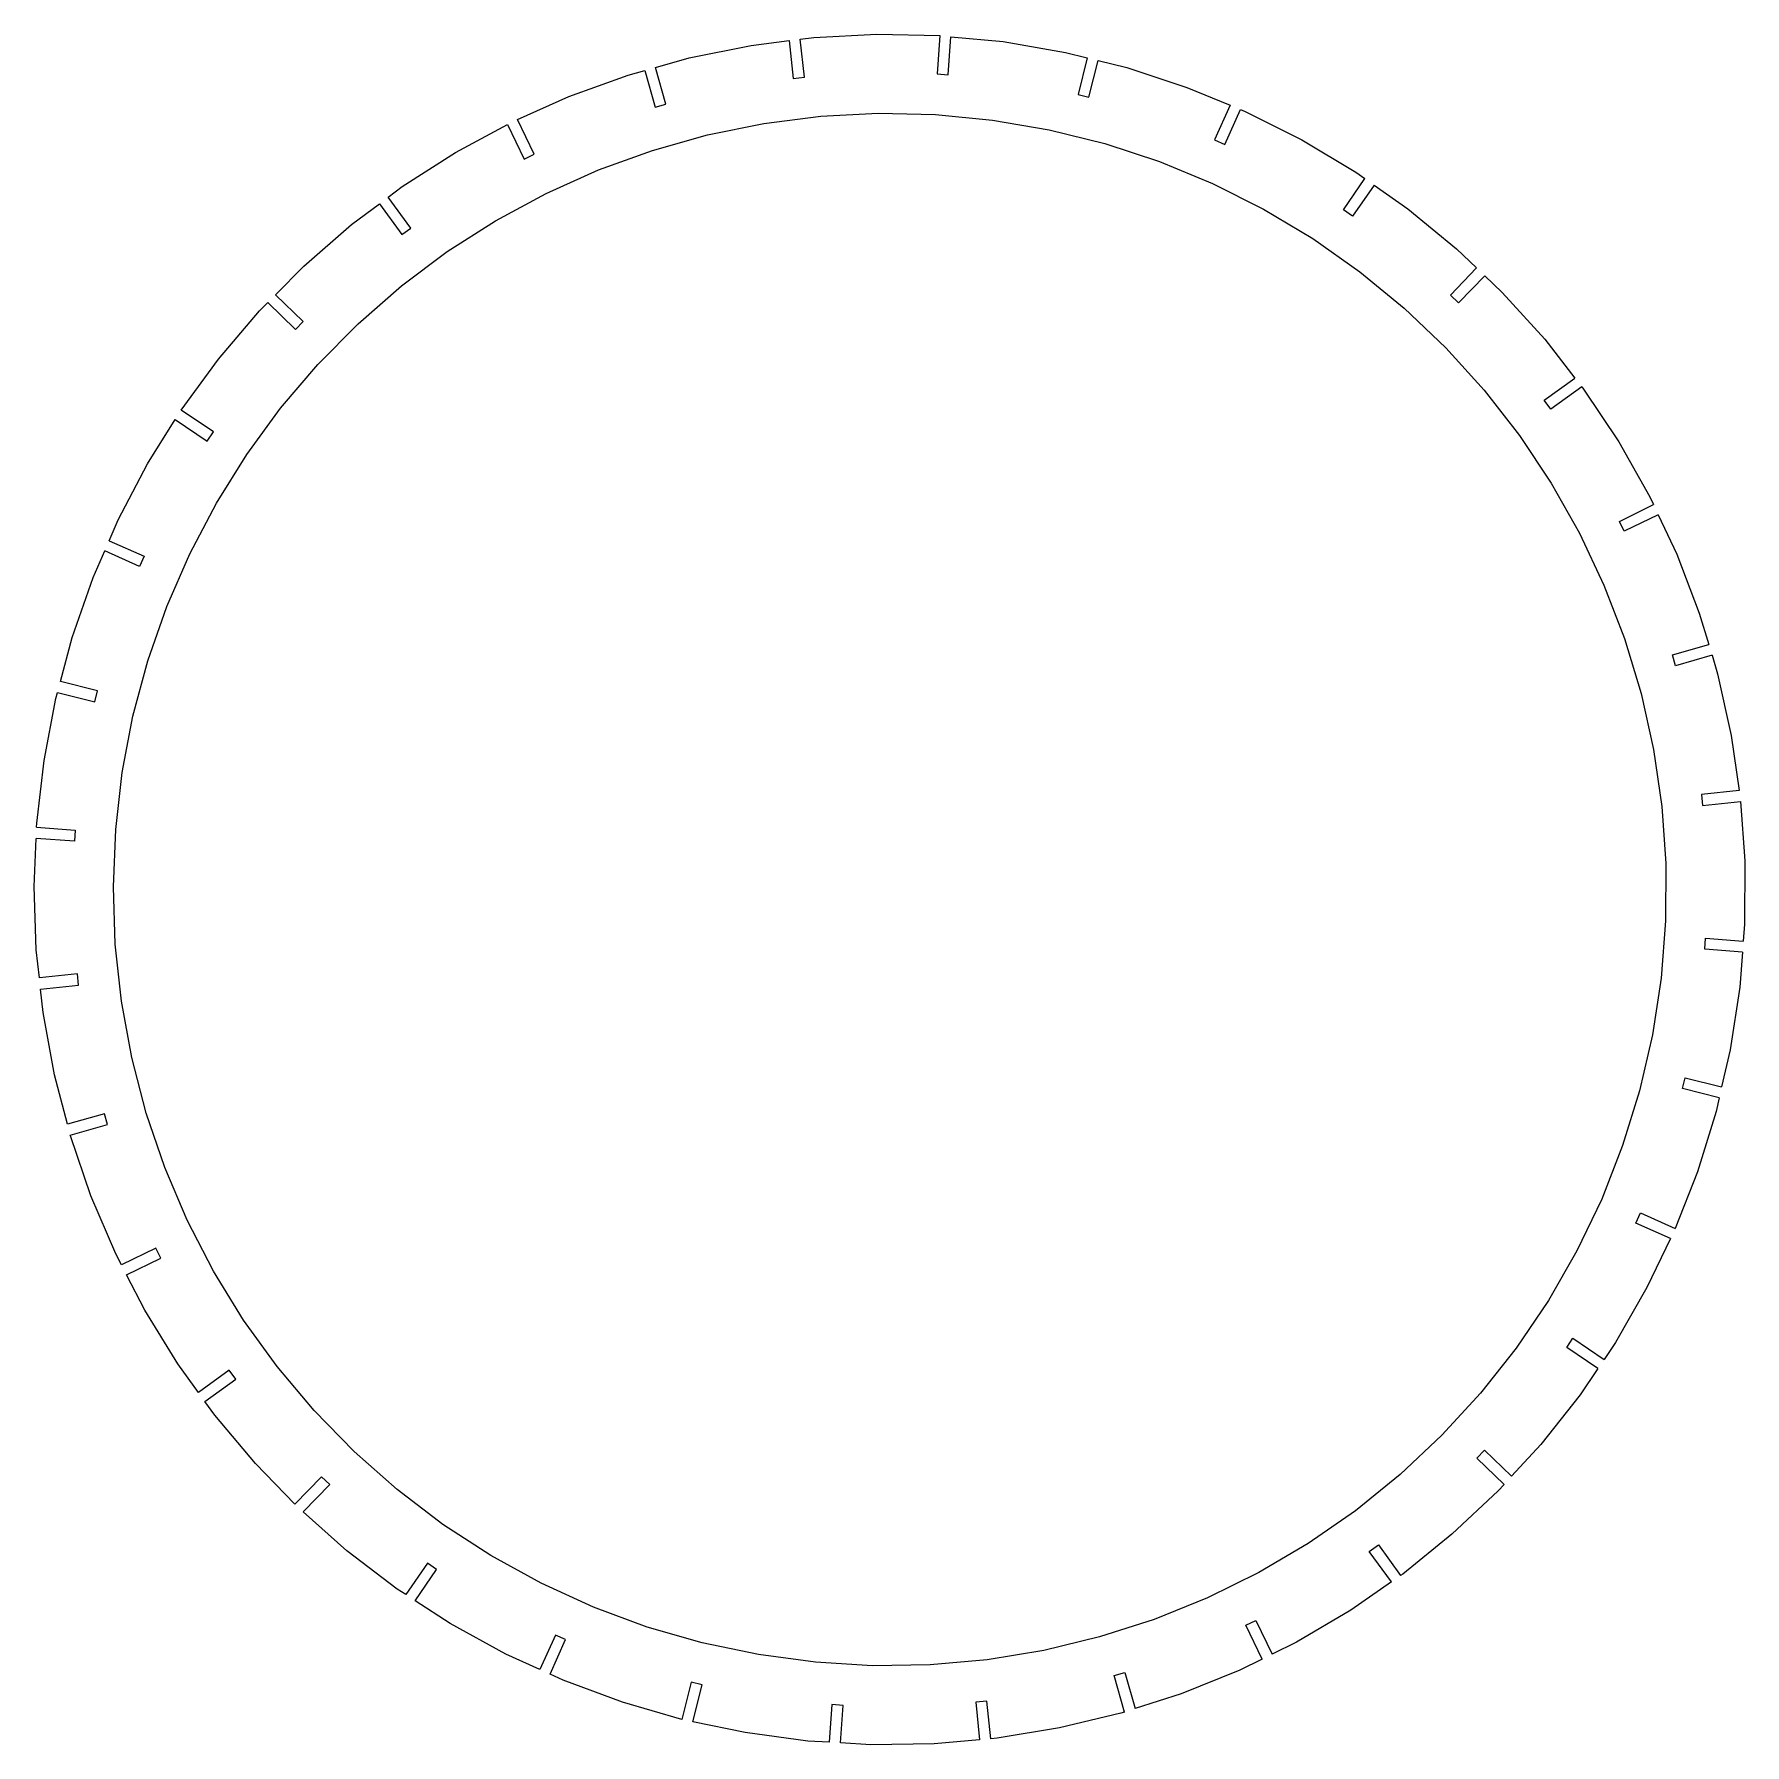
# Model space of a CAD drawing. Extents: x -761 to 761, y -265 to 265.
# Drawn here: x 58.8 to 213.5, y -262.7 to -108 of the extents above; entities that cross this region are included whole.
import ezdxf

# ---------------------------------------------------------------- set-up
doc = ezdxf.new("R2010")
doc.units = 0
doc.header["$MEASUREMENT"] = 0
doc.layers.get('0').update_dxf_attribs({"linetype": 'CONTINUOUS'})

msp = doc.modelspace()

# ---------------------------------------------------------------- linework, layer by layer
for p, q in [((129.3, -108.31), (135.01, -108.02)), ((135.01, -108.02), (140.69, -108.14)), ((140.69, -108.14), (140.44, -111.61)), ((141.45, -111.69), (141.7, -108.24)), ((141.7, -108.24), (146.41, -108.69)), ((118.03, -110.16), (123.63, -109.03)), ((123.63, -109.03), (127.08, -108.59)), ((127.08, -108.59), (127.44, -112.01)), ((128.08, -108.47), (129.3, -108.31)), ((128.45, -111.9), (128.08, -108.47)), ((146.41, -108.69), (152.05, -109.66)), ((152.05, -109.66), (154.02, -110.15)), ((112.52, -111.71), (114.02, -111.29)), ((114.02, -111.29), (114.96, -114.61)), ((114.99, -111.02), (118.03, -110.16)), ((115.93, -114.33), (114.99, -111.02)), ((154.02, -110.15), (153.19, -113.47)), ((154.17, -113.71), (155, -110.39)), ((155, -110.39), (157.59, -111.04)), ((157.59, -111.04), (163.02, -112.82)), ((107.15, -113.66), (112.52, -111.71)), ((127.44, -112.01), (128.45, -111.9)), ((140.44, -111.61), (141.45, -111.69)), ((163.02, -112.82), (166.94, -114.44)), ((102.5, -115.74), (107.15, -113.66)), ((114.96, -114.61), (115.93, -114.33)), ((153.19, -113.47), (154.17, -113.71)), ((166.94, -114.44), (165.53, -117.57)), ((104.02, -118.87), (102.5, -115.74)), ((124.79, -116.09), (129.93, -115.44)), ((129.93, -115.44), (135.11, -115.17)), ((135.11, -115.17), (140.3, -115.28)), ((140.3, -115.28), (145.47, -115.78)), ((145.47, -115.78), (150.58, -116.66)), ((166.45, -117.98), (167.87, -114.82)), ((167.87, -114.82), (168.31, -115)), ((168.31, -115), (173.42, -117.57)), ((96.9, -118.71), (101.6, -116.17)), ((101.6, -116.17), (103.11, -119.31)), ((114.71, -118.52), (119.7, -117.12)), ((119.7, -117.12), (124.79, -116.09)), ((150.58, -116.66), (155.61, -117.91)), ((92.09, -121.79), (96.9, -118.71)), ((103.11, -119.31), (104.02, -118.87)), ((109.83, -120.29), (114.71, -118.52)), ((155.61, -117.91), (160.54, -119.53)), ((165.53, -117.57), (166.45, -117.98)), ((173.42, -117.57), (178.32, -120.5)), ((105.1, -122.41), (109.83, -120.29)), ((160.54, -119.53), (165.34, -121.51)), ((178.32, -120.5), (179.13, -121.07)), ((90.83, -122.74), (92.09, -121.79)), ((165.34, -121.51), (169.97, -123.84)), ((177.18, -123.9), (179.13, -121.07)), ((179.95, -121.65), (178.01, -124.48)), ((179.95, -121.65), (183, -123.79)), ((87.51, -125.22), (90.02, -123.34)), ((90.02, -123.34), (92.04, -126.13)), ((92.86, -125.54), (90.83, -122.74)), ((100.53, -124.88), (105.1, -122.41)), ((83.2, -128.98), (87.51, -125.22)), ((96.16, -127.67), (100.53, -124.88)), ((169.97, -123.84), (174.42, -126.5)), ((178.01, -124.48), (177.18, -123.9)), ((183, -123.79), (187.41, -127.42)), ((92.04, -126.13), (92.86, -125.54)), ((174.42, -126.5), (178.66, -129.49)), ((92.01, -130.78), (96.16, -127.67)), ((187.41, -127.42), (189.23, -129.15)), ((80.64, -131.57), (83.2, -128.98)), ((178.66, -129.49), (182.67, -132.78)), ((186.85, -131.6), (189.23, -129.15)), ((189.96, -129.85), (187.58, -132.3)), ((189.96, -129.85), (191.55, -131.36)), ((88.1, -134.19), (92.01, -130.78)), ((191.55, -131.36), (195.39, -135.6)), ((79.19, -133.04), (79.93, -132.28)), ((79.93, -132.28), (82.43, -134.7)), ((83.13, -133.98), (80.64, -131.57)), ((182.67, -132.78), (186.43, -136.36)), ((187.58, -132.3), (186.85, -131.6)), ((75.48, -137.39), (79.19, -133.04)), ((82.43, -134.7), (83.13, -133.98)), ((84.46, -137.88), (88.1, -134.19)), ((195.39, -135.6), (198.11, -139.1)), ((72.1, -142), (75.48, -137.39)), ((186.43, -136.36), (189.91, -140.2)), ((81.09, -141.83), (84.46, -137.88)), ((195.34, -141.11), (198.11, -139.1)), ((189.91, -140.2), (193.1, -144.3)), ((198.73, -139.89), (195.94, -141.93)), ((198.73, -139.89), (198.9, -140.11)), ((198.9, -140.11), (202.07, -144.87)), ((75.01, -143.97), (72.1, -142)), ((78.03, -146.01), (81.09, -141.83)), ((195.94, -141.93), (195.34, -141.11)), ((69.07, -146.85), (71.57, -142.86)), ((71.57, -142.86), (74.45, -144.81)), ((74.45, -144.81), (75.01, -143.97)), ((193.1, -144.3), (195.98, -148.61)), ((202.07, -144.87), (204.88, -149.84)), ((66.41, -151.91), (69.07, -146.85)), ((75.28, -150.41), (78.03, -146.01)), ((195.98, -148.61), (198.53, -153.13)), ((204.88, -149.84), (205.22, -150.55)), ((72.87, -155), (75.28, -150.41)), ((202.13, -152.06), (205.22, -150.55)), ((205.65, -151.46), (202.57, -152.96)), ((205.65, -151.46), (207.32, -155.02)), ((65.59, -153.81), (66.41, -151.91)), ((202.57, -152.96), (202.13, -152.06)), ((65.59, -153.81), (68.75, -155.22)), ((198.53, -153.13), (200.74, -157.82)), ((64.14, -157.15), (65.19, -154.73)), ((68.34, -156.14), (65.19, -154.73)), ((68.75, -155.22), (68.34, -156.14)), ((70.8, -159.76), (72.87, -155)), ((207.32, -155.02), (209.36, -160.35)), ((62.25, -162.55), (64.14, -157.15)), ((200.74, -157.82), (202.59, -162.66)), ((69.09, -164.66), (70.8, -159.76)), ((209.36, -160.35), (210.22, -163.2)), ((61.18, -166.55), (62.25, -162.55)), ((202.59, -162.66), (204.09, -167.63)), ((206.95, -164.14), (210.22, -163.2)), ((67.74, -169.67), (69.09, -164.66)), ((207.22, -165.11), (206.95, -164.14)), ((210.51, -164.17), (207.22, -165.11)), ((210.51, -164.17), (211.01, -165.83)), ((64.54, -167.39), (61.18, -166.55)), ((211.01, -165.83), (212.25, -171.41)), ((59.7, -173.68), (60.77, -168.07)), ((60.77, -168.07), (60.91, -167.52)), ((60.91, -167.52), (64.3, -168.37)), ((64.3, -168.37), (64.54, -167.39)), ((204.09, -167.63), (205.21, -172.7)), ((66.77, -174.76), (67.74, -169.67)), ((212.25, -171.41), (212.97, -176.39)), ((205.21, -172.7), (205.96, -177.83)), ((59.04, -179.36), (59.7, -173.68)), ((66.18, -179.92), (66.77, -174.76)), ((205.96, -177.83), (206.32, -183)), ((212.97, -176.39), (209.56, -176.75)), ((209.56, -176.75), (209.66, -177.75)), ((209.66, -177.75), (213.09, -177.39)), ((213.09, -177.39), (213.47, -182.76)), ((59.03, -179.72), (59.04, -179.36)), ((58.81, -185.07), (58.99, -180.73)), ((62.45, -180.98), (58.99, -180.73)), ((59.03, -179.72), (62.52, -179.98)), ((62.52, -179.98), (62.45, -180.98)), ((65.97, -185.1), (66.18, -179.92)), ((206.32, -183), (206.3, -188.19)), ((213.47, -182.76), (213.45, -188.48)), ((59, -190.79), (58.81, -185.07)), ((66.14, -190.28), (65.97, -185.1)), ((206.3, -188.19), (205.9, -193.36)), ((213.45, -188.48), (213.33, -190)), ((209.86, -190.75), (209.93, -189.75)), ((209.93, -189.75), (213.33, -190)), ((59.28, -193.34), (59, -190.79)), ((66.7, -195.44), (66.14, -190.28)), ((213.26, -191), (209.86, -190.75)), ((213.26, -191), (213.01, -194.18)), ((62.72, -192.98), (59.28, -193.34)), ((62.82, -193.98), (62.72, -192.98)), ((59.39, -194.34), (62.82, -193.98)), ((59.62, -196.47), (59.39, -194.34)), ((205.9, -193.36), (205.12, -198.49)), ((213.01, -194.18), (212.15, -199.83)), ((67.63, -200.54), (66.7, -195.44)), ((60.65, -202.09), (59.62, -196.47)), ((205.12, -198.49), (203.96, -203.54)), ((68.94, -205.56), (67.63, -200.54)), ((212.15, -199.83), (211.38, -203.19)), ((61.82, -206.57), (60.65, -202.09)), ((207.84, -203.34), (208.08, -202.36)), ((208.08, -202.36), (211.38, -203.19)), ((203.96, -203.54), (202.43, -208.5)), ((211.15, -204.17), (207.84, -203.34)), ((65.16, -205.62), (61.82, -206.57)), ((65.43, -206.59), (65.16, -205.62)), ((70.62, -210.47), (68.94, -205.56)), ((210.87, -205.4), (209.19, -210.86)), ((211.15, -204.17), (210.87, -205.4)), ((62.07, -207.55), (65.43, -206.59)), ((62.09, -207.62), (62.07, -207.55)), ((63.94, -213.03), (62.09, -207.62)), ((202.43, -208.5), (200.54, -213.33)), ((72.65, -215.24), (70.62, -210.47)), ((209.19, -210.86), (207.18, -215.99)), ((66.18, -218.29), (63.94, -213.03)), ((200.54, -213.33), (198.3, -218.01)), ((203.63, -215.5), (204.04, -214.58)), ((204.04, -214.58), (207.18, -215.99)), ((75.03, -219.85), (72.65, -215.24)), ((206.76, -216.9), (203.63, -215.5)), ((69.81, -217.77), (66.7, -219.29)), ((70.25, -218.67), (69.81, -217.77)), ((198.3, -218.01), (195.72, -222.51)), ((206.76, -216.9), (204.63, -221.34)), ((66.7, -219.29), (66.18, -218.29)), ((67.16, -220.18), (70.25, -218.67)), ((68.8, -223.37), (67.16, -220.18)), ((77.75, -224.27), (75.03, -219.85)), ((195.72, -222.51), (192.81, -226.8)), ((204.63, -221.34), (201.78, -226.3)), ((71.8, -228.24), (68.8, -223.37)), ((80.78, -228.48), (77.75, -224.27)), ((192.81, -226.8), (189.59, -230.87)), ((197.37, -226.76), (197.93, -225.92)), ((200.18, -228.66), (197.37, -226.76)), ((197.93, -225.92), (200.75, -227.83)), ((201.78, -226.3), (200.75, -227.83)), ((73.66, -230.82), (71.8, -228.24)), ((76.44, -228.8), (73.66, -230.82)), ((77.04, -229.62), (76.44, -228.8)), ((84.12, -232.45), (80.78, -228.48)), ((200.18, -228.66), (198.58, -231.03)), ((74.25, -231.64), (77.04, -229.62)), ((75.14, -232.87), (74.25, -231.64)), ((189.59, -230.87), (186.08, -234.69)), ((198.58, -231.03), (195.04, -235.51)), ((78.82, -237.25), (75.14, -232.87)), ((87.74, -236.16), (84.12, -232.45)), ((186.08, -234.69), (182.3, -238.24)), ((91.63, -239.6), (87.74, -236.16)), ((189.25, -236.75), (189.95, -236.03)), ((189.95, -236.03), (192.39, -238.39)), ((195.04, -235.51), (192.39, -238.39)), ((82.39, -240.91), (78.82, -237.25)), ((191.71, -239.13), (189.25, -236.75)), ((84.8, -238.43), (82.39, -240.91)), ((83.12, -241.61), (85.53, -239.13)), ((85.53, -239.13), (84.8, -238.43)), ((95.76, -242.74), (91.63, -239.6)), ((182.3, -238.24), (178.27, -241.51)), ((191.71, -239.13), (191.17, -239.72)), ((191.17, -239.72), (187, -243.64)), ((87.09, -245.13), (83.12, -241.61)), ((100.11, -245.56), (95.76, -242.74)), ((178.27, -241.51), (174.01, -244.46)), ((187, -243.64), (182.56, -247.23)), ((91.64, -248.59), (87.09, -245.13)), ((104.65, -248.06), (100.11, -245.56)), ((174.01, -244.46), (169.54, -247.09)), ((179.52, -245.19), (180.34, -244.59)), ((181.52, -247.95), (179.52, -245.19)), ((180.34, -244.59), (182.35, -247.37)), ((94.37, -246.25), (92.42, -249.09)), ((93.26, -249.64), (95.2, -246.82)), ((95.2, -246.82), (94.37, -246.25)), ((169.54, -247.09), (164.88, -249.39)), ((182.56, -247.23), (182.35, -247.37)), ((92.42, -249.09), (91.64, -248.59)), ((109.37, -250.22), (104.65, -248.06)), ((181.52, -247.95), (177.86, -250.49)), ((96.43, -251.7), (93.26, -249.64)), ((114.24, -252.02), (109.37, -250.22)), ((164.88, -249.39), (160.08, -251.34)), ((177.86, -250.49), (172.94, -253.39)), ((101.44, -254.46), (96.43, -251.7)), ((119.22, -253.46), (114.24, -252.02)), ((160.08, -251.34), (155.14, -252.92)), ((168.36, -251.86), (169.27, -251.42)), ((169.84, -254.92), (168.36, -251.86)), ((169.27, -251.42), (170.74, -254.47)), ((105.93, -252.75), (104.53, -255.87)), ((105.45, -256.29), (106.85, -253.16)), ((106.85, -253.16), (105.93, -252.75)), ((124.3, -254.52), (119.22, -253.46)), ((155.14, -252.92), (150.09, -254.14)), ((172.94, -253.39), (170.74, -254.47)), ((104.53, -255.87), (101.44, -254.46)), ((129.44, -255.21), (124.3, -254.52)), ((144.97, -254.98), (139.81, -255.44)), ((150.09, -254.14), (144.97, -254.98)), ((169.84, -254.92), (167.81, -255.92)), ((106.64, -256.83), (105.45, -256.29)), ((134.62, -255.52), (129.44, -255.21)), ((139.81, -255.44), (134.62, -255.52)), ((156.45, -256.4), (157.42, -256.12)), ((157.39, -259.71), (156.45, -256.4)), ((157.42, -256.12), (158.35, -259.4)), ((167.81, -255.92), (162.51, -258.06)), ((112, -258.82), (106.64, -256.83)), ((118.22, -257.01), (117.38, -260.37)), ((119.2, -257.26), (118.22, -257.01)), ((118.36, -260.58), (119.2, -257.26)), ((162.51, -258.06), (158.35, -259.4)), ((117.38, -260.37), (112, -258.82)), ((130.93, -259.04), (130.69, -262.44)), ((131.94, -259.12), (130.93, -259.04)), ((131.7, -262.5), (131.94, -259.12)), ((144.94, -258.72), (143.94, -258.82)), ((143.94, -258.82), (144.29, -262.22)), ((145.3, -262.13), (144.94, -258.72)), ((157.07, -259.81), (151.51, -261.15)), ((157.39, -259.71), (157.07, -259.81)), ((123.09, -261.57), (118.36, -260.58)), ((151.51, -261.15), (145.87, -262.08)), ((128.76, -262.33), (123.09, -261.57)), ((130.69, -262.44), (128.76, -262.33)), ((134.46, -262.67), (131.7, -262.5)), ((140.18, -262.58), (134.46, -262.67)), ((144.29, -262.22), (140.18, -262.58)), ((145.87, -262.08), (145.3, -262.13))]:
    msp.add_line(p, q)

doc.saveas('drawing.dxf')
